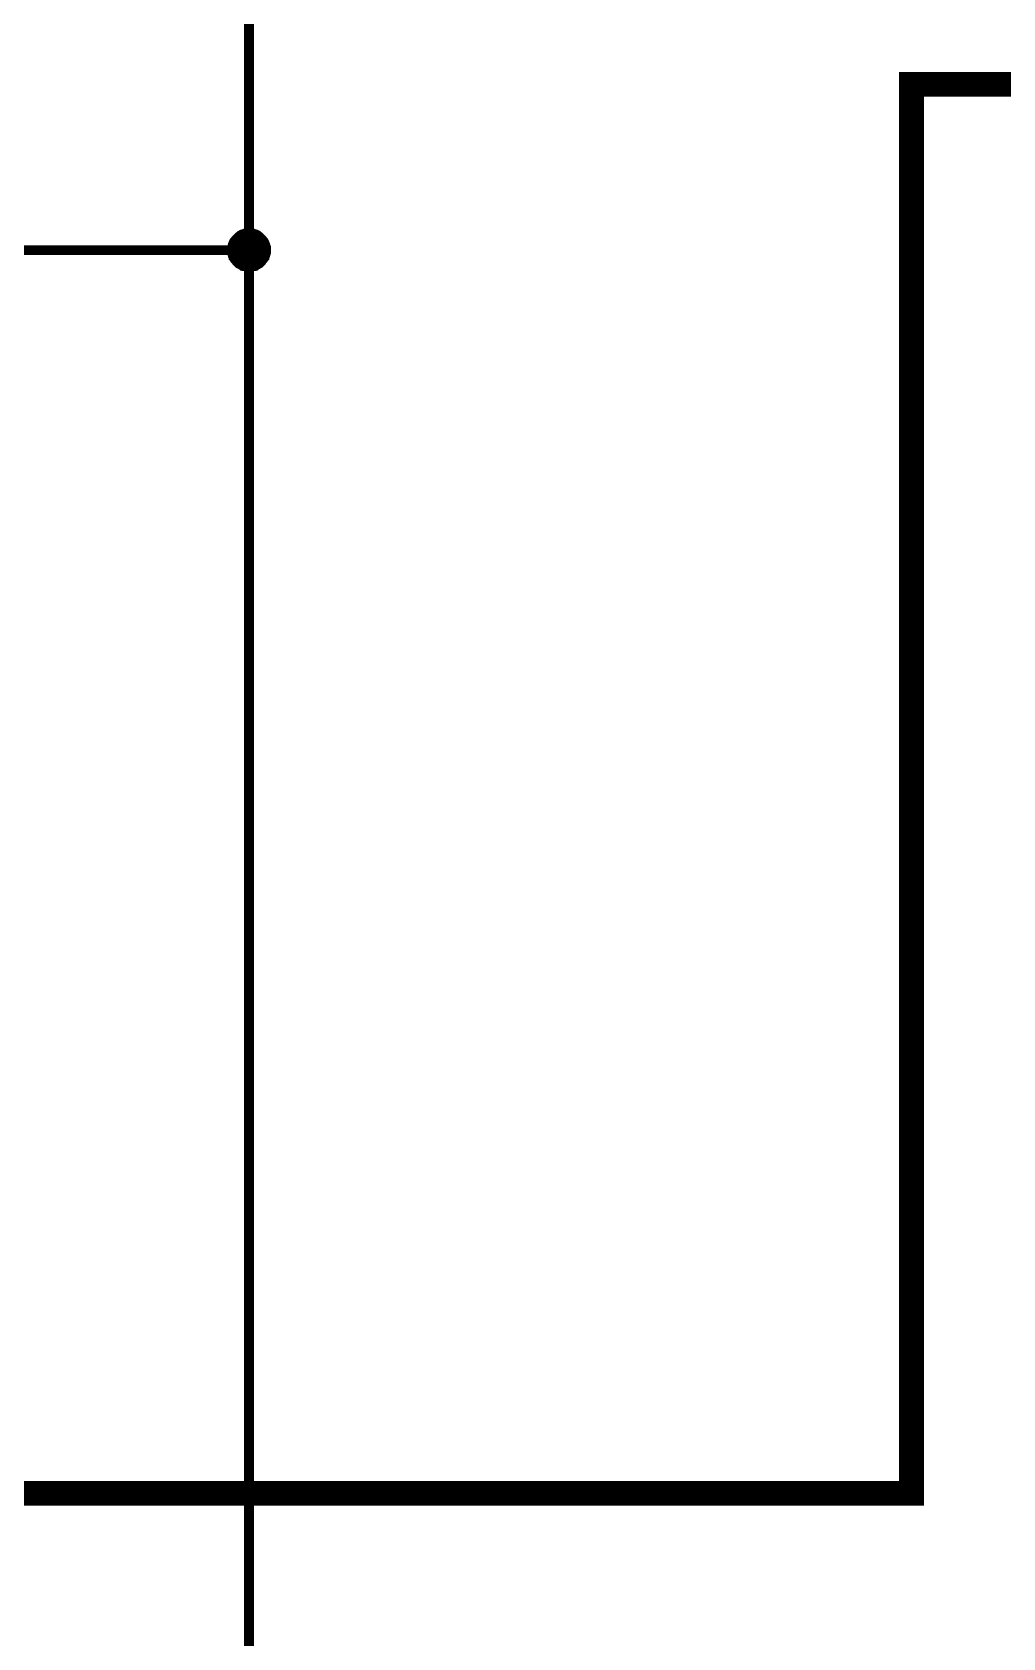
# Model space of a CAD drawing. Extents: x 196 to 1101, y 70 to 664.
# Drawn here: x 497.99 to 527.27, y 324.31 to 372.75 of the extents above; entities that cross this region are included whole.
import ezdxf

# ---------------------------------------------------------------- set-up
doc = ezdxf.new("R2010")
doc.units = 0
doc.header["$MEASUREMENT"] = 0
doc.layers.add('Sheet', color=255, linetype='CONTINUOUS')

msp = doc.modelspace()

# ---------------------------------------------------------------- linework, layer by layer
at = {"layer": 'Sheet'}
for points, const_width in [([(679.47, 371.174), (679.47, 416.174), (597, 416.174), (597, 371.174), (524.515, 371.174), (524.515, 328.674), (489.53, 328.674), (489.53, 293.677), (489.53, 293.677), (489.53, 278.672), (489.53, 278.672)], 0.749), ([(504.53, 391.181), (504.53, 366.172), (472.046, 366.172), (464.546, 366.172)], 0.3), ([(504.018, 366.172), (504.018, 366.203), (504.018, 366.219), (504.018, 366.25), (504.034, 366.281), (504.034, 366.296), (504.049, 366.327), (504.049, 366.343), (504.065, 366.374), (504.065, 366.39), (504.08, 366.421), (504.096, 366.436), (504.111, 366.452), (504.127, 366.483), (504.142, 366.498), (504.158, 366.514), (504.173, 366.529), (504.189, 366.545), (504.204, 366.56), (504.22, 366.576), (504.251, 366.591), (504.266, 366.607), (504.282, 366.623), (504.313, 366.638), (504.329, 366.638), (504.36, 366.654), (504.375, 366.654), (504.406, 366.669), (504.422, 366.669), (504.453, 366.685), (504.484, 366.685), (504.499, 366.685), (504.53, 366.685)], 0.3), ([(504.018, 366.172), (504.018, 366.203), (504.018, 366.219), (504.018, 366.25), (504.034, 366.281), (504.034, 366.296), (504.049, 366.327), (504.049, 366.343), (504.065, 366.374), (504.065, 366.39), (504.08, 366.421), (504.096, 366.436), (504.111, 366.452), (504.127, 366.483), (504.142, 366.498), (504.158, 366.514), (504.173, 366.529), (504.189, 366.545), (504.204, 366.56), (504.22, 366.576), (504.251, 366.591), (504.266, 366.607), (504.282, 366.623), (504.313, 366.638), (504.329, 366.638), (504.36, 366.654), (504.375, 366.654), (504.406, 366.669), (504.422, 366.669), (504.453, 366.685), (504.484, 366.685), (504.499, 366.685), (504.53, 366.685)], 0.3), ([(504.018, 366.172), (504.018, 366.203), (504.018, 366.219), (504.018, 366.25), (504.034, 366.281), (504.034, 366.296), (504.049, 366.327), (504.049, 366.343), (504.065, 366.374), (504.065, 366.39), (504.08, 366.421), (504.096, 366.436), (504.111, 366.452), (504.127, 366.483), (504.142, 366.498), (504.158, 366.514), (504.173, 366.529), (504.189, 366.545), (504.204, 366.56), (504.22, 366.576), (504.251, 366.591), (504.266, 366.607), (504.282, 366.623), (504.313, 366.638), (504.329, 366.638), (504.36, 366.654), (504.375, 366.654), (504.406, 366.669), (504.422, 366.669), (504.453, 366.685), (504.484, 366.685), (504.499, 366.685), (504.53, 366.685)], 0.3), ([(504.018, 366.172), (504.018, 366.203), (504.018, 366.219), (504.018, 366.25), (504.034, 366.281), (504.034, 366.296), (504.049, 366.327), (504.049, 366.343), (504.065, 366.374), (504.065, 366.39), (504.08, 366.421), (504.096, 366.436), (504.111, 366.452), (504.127, 366.483), (504.142, 366.498), (504.158, 366.514), (504.173, 366.529), (504.189, 366.545), (504.204, 366.56), (504.22, 366.576), (504.251, 366.591), (504.266, 366.607), (504.282, 366.623), (504.313, 366.638), (504.329, 366.638), (504.36, 366.654), (504.375, 366.654), (504.406, 366.669), (504.422, 366.669), (504.453, 366.685), (504.484, 366.685), (504.499, 366.685), (504.53, 366.685)], 0.3), ([(504.018, 366.172), (504.018, 366.203), (504.018, 366.219), (504.018, 366.25), (504.034, 366.281), (504.034, 366.296), (504.049, 366.327), (504.049, 366.343), (504.065, 366.374), (504.065, 366.39), (504.08, 366.421), (504.096, 366.436), (504.111, 366.452), (504.127, 366.483), (504.142, 366.498), (504.158, 366.514), (504.173, 366.529), (504.189, 366.545), (504.204, 366.56), (504.22, 366.576), (504.251, 366.591), (504.266, 366.607), (504.282, 366.623), (504.313, 366.638), (504.329, 366.638), (504.36, 366.654), (504.375, 366.654), (504.406, 366.669), (504.422, 366.669), (504.453, 366.685), (504.484, 366.685), (504.499, 366.685), (504.53, 366.685)], 0.3), ([(504.018, 366.172), (504.018, 366.203), (504.018, 366.219), (504.018, 366.25), (504.034, 366.281), (504.034, 366.296), (504.049, 366.327), (504.049, 366.343), (504.065, 366.374), (504.065, 366.39), (504.08, 366.421), (504.096, 366.436), (504.111, 366.452), (504.127, 366.483), (504.142, 366.498), (504.158, 366.514), (504.173, 366.529), (504.189, 366.545), (504.204, 366.56), (504.22, 366.576), (504.251, 366.591), (504.266, 366.607), (504.282, 366.623), (504.313, 366.638), (504.329, 366.638), (504.36, 366.654), (504.375, 366.654), (504.406, 366.669), (504.422, 366.669), (504.453, 366.685), (504.484, 366.685), (504.499, 366.685), (504.53, 366.685)], 0.3), ([(504.018, 366.172), (504.018, 366.203), (504.018, 366.219), (504.018, 366.25), (504.034, 366.281), (504.034, 366.296), (504.049, 366.327), (504.049, 366.343), (504.065, 366.374), (504.065, 366.39), (504.08, 366.421), (504.096, 366.436), (504.111, 366.452), (504.127, 366.483), (504.142, 366.498), (504.158, 366.514), (504.173, 366.529), (504.189, 366.545), (504.204, 366.56), (504.22, 366.576), (504.251, 366.591), (504.266, 366.607), (504.282, 366.623), (504.313, 366.638), (504.329, 366.638), (504.36, 366.654), (504.375, 366.654), (504.406, 366.669), (504.422, 366.669), (504.453, 366.685), (504.484, 366.685), (504.499, 366.685), (504.53, 366.685)], 0.3), ([(504.018, 366.172), (504.018, 366.203), (504.018, 366.219), (504.018, 366.25), (504.034, 366.281), (504.034, 366.296), (504.049, 366.327), (504.049, 366.343), (504.065, 366.374), (504.065, 366.39), (504.08, 366.421), (504.096, 366.436), (504.111, 366.452), (504.127, 366.483), (504.142, 366.498), (504.158, 366.514), (504.173, 366.529), (504.189, 366.545), (504.204, 366.56), (504.22, 366.576), (504.251, 366.591), (504.266, 366.607), (504.282, 366.623), (504.313, 366.638), (504.329, 366.638), (504.36, 366.654), (504.375, 366.654), (504.406, 366.669), (504.422, 366.669), (504.453, 366.685), (504.484, 366.685), (504.499, 366.685), (504.53, 366.685)], 0.3), ([(504.53, 366.685), (504.53, 366.685)], 0.3), ([(504.53, 366.685), (504.561, 366.685), (504.577, 366.685), (504.608, 366.685), (504.639, 366.669), (504.655, 366.669), (504.686, 366.654), (504.701, 366.654), (504.732, 366.638), (504.748, 366.638), (504.779, 366.623), (504.794, 366.607), (504.81, 366.591), (504.841, 366.576), (504.857, 366.56), (504.872, 366.545), (504.888, 366.529), (504.903, 366.514), (504.919, 366.498), (504.934, 366.483), (504.95, 366.452), (504.965, 366.436), (504.981, 366.421), (504.996, 366.39), (504.996, 366.374), (505.012, 366.343), (505.012, 366.327), (505.027, 366.296), (505.027, 366.281), (505.043, 366.25), (505.043, 366.219), (505.043, 366.203), (505.043, 366.172)], 0.3), ([(504.53, 366.685), (504.53, 366.685)], 0.3), ([(504.53, 366.685), (504.561, 366.685), (504.577, 366.685), (504.608, 366.685), (504.639, 366.669), (504.655, 366.669), (504.686, 366.654), (504.701, 366.654), (504.732, 366.638), (504.748, 366.638), (504.779, 366.623), (504.794, 366.607), (504.81, 366.591), (504.841, 366.576), (504.857, 366.56), (504.872, 366.545), (504.888, 366.529), (504.903, 366.514), (504.919, 366.498), (504.934, 366.483), (504.95, 366.452), (504.965, 366.436), (504.981, 366.421), (504.996, 366.39), (504.996, 366.374), (505.012, 366.343), (505.012, 366.327), (505.027, 366.296), (505.027, 366.281), (505.043, 366.25), (505.043, 366.219), (505.043, 366.203), (505.043, 366.172)], 0.3), ([(504.53, 366.685), (504.53, 366.685)], 0.3), ([(504.53, 366.685), (504.561, 366.685), (504.577, 366.685), (504.608, 366.685), (504.639, 366.669), (504.655, 366.669), (504.686, 366.654), (504.701, 366.654), (504.732, 366.638), (504.748, 366.638), (504.779, 366.623), (504.794, 366.607), (504.81, 366.591), (504.841, 366.576), (504.857, 366.56), (504.872, 366.545), (504.888, 366.529), (504.903, 366.514), (504.919, 366.498), (504.934, 366.483), (504.95, 366.452), (504.965, 366.436), (504.981, 366.421), (504.996, 366.39), (504.996, 366.374), (505.012, 366.343), (505.012, 366.327), (505.027, 366.296), (505.027, 366.281), (505.043, 366.25), (505.043, 366.219), (505.043, 366.203), (505.043, 366.172)], 0.3), ([(504.53, 366.685), (504.53, 366.685)], 0.3), ([(504.53, 366.685), (504.561, 366.685), (504.577, 366.685), (504.608, 366.685), (504.639, 366.669), (504.655, 366.669), (504.686, 366.654), (504.701, 366.654), (504.732, 366.638), (504.748, 366.638), (504.779, 366.623), (504.794, 366.607), (504.81, 366.591), (504.841, 366.576), (504.857, 366.56), (504.872, 366.545), (504.888, 366.529), (504.903, 366.514), (504.919, 366.498), (504.934, 366.483), (504.95, 366.452), (504.965, 366.436), (504.981, 366.421), (504.996, 366.39), (504.996, 366.374), (505.012, 366.343), (505.012, 366.327), (505.027, 366.296), (505.027, 366.281), (505.043, 366.25), (505.043, 366.219), (505.043, 366.203), (505.043, 366.172)], 0.3), ([(504.53, 366.685), (504.53, 366.685)], 0.3), ([(504.53, 366.685), (504.561, 366.685), (504.577, 366.685), (504.608, 366.685), (504.639, 366.669), (504.655, 366.669), (504.686, 366.654), (504.701, 366.654), (504.732, 366.638), (504.748, 366.638), (504.779, 366.623), (504.794, 366.607), (504.81, 366.591), (504.841, 366.576), (504.857, 366.56), (504.872, 366.545), (504.888, 366.529), (504.903, 366.514), (504.919, 366.498), (504.934, 366.483), (504.95, 366.452), (504.965, 366.436), (504.981, 366.421), (504.996, 366.39), (504.996, 366.374), (505.012, 366.343), (505.012, 366.327), (505.027, 366.296), (505.027, 366.281), (505.043, 366.25), (505.043, 366.219), (505.043, 366.203), (505.043, 366.172)], 0.3), ([(504.53, 366.685), (504.53, 366.685)], 0.3), ([(504.53, 366.685), (504.561, 366.685), (504.577, 366.685), (504.608, 366.685), (504.639, 366.669), (504.655, 366.669), (504.686, 366.654), (504.701, 366.654), (504.732, 366.638), (504.748, 366.638), (504.779, 366.623), (504.794, 366.607), (504.81, 366.591), (504.841, 366.576), (504.857, 366.56), (504.872, 366.545), (504.888, 366.529), (504.903, 366.514), (504.919, 366.498), (504.934, 366.483), (504.95, 366.452), (504.965, 366.436), (504.981, 366.421), (504.996, 366.39), (504.996, 366.374), (505.012, 366.343), (505.012, 366.327), (505.027, 366.296), (505.027, 366.281), (505.043, 366.25), (505.043, 366.219), (505.043, 366.203), (505.043, 366.172)], 0.3), ([(504.53, 366.685), (504.53, 366.685)], 0.3), ([(504.53, 366.685), (504.561, 366.685), (504.577, 366.685), (504.608, 366.685), (504.639, 366.669), (504.655, 366.669), (504.686, 366.654), (504.701, 366.654), (504.732, 366.638), (504.748, 366.638), (504.779, 366.623), (504.794, 366.607), (504.81, 366.591), (504.841, 366.576), (504.857, 366.56), (504.872, 366.545), (504.888, 366.529), (504.903, 366.514), (504.919, 366.498), (504.934, 366.483), (504.95, 366.452), (504.965, 366.436), (504.981, 366.421), (504.996, 366.39), (504.996, 366.374), (505.012, 366.343), (505.012, 366.327), (505.027, 366.296), (505.027, 366.281), (505.043, 366.25), (505.043, 366.219), (505.043, 366.203), (505.043, 366.172)], 0.3), ([(504.53, 366.685), (504.53, 366.685)], 0.3), ([(504.53, 366.685), (504.561, 366.685), (504.577, 366.685), (504.608, 366.685), (504.639, 366.669), (504.655, 366.669), (504.686, 366.654), (504.701, 366.654), (504.732, 366.638), (504.748, 366.638), (504.779, 366.623), (504.794, 366.607), (504.81, 366.591), (504.841, 366.576), (504.857, 366.56), (504.872, 366.545), (504.888, 366.529), (504.903, 366.514), (504.919, 366.498), (504.934, 366.483), (504.95, 366.452), (504.965, 366.436), (504.981, 366.421), (504.996, 366.39), (504.996, 366.374), (505.012, 366.343), (505.012, 366.327), (505.027, 366.296), (505.027, 366.281), (505.043, 366.25), (505.043, 366.219), (505.043, 366.203), (505.043, 366.172)], 0.3), ([(504.53, 365.675), (504.499, 365.675), (504.484, 365.675), (504.453, 365.675), (504.422, 365.691), (504.406, 365.691), (504.375, 365.691), (504.36, 365.706), (504.329, 365.706), (504.313, 365.722), (504.282, 365.737), (504.266, 365.753), (504.251, 365.753), (504.22, 365.768), (504.204, 365.784), (504.189, 365.799), (504.173, 365.815), (504.158, 365.83), (504.142, 365.861), (504.127, 365.877), (504.111, 365.892), (504.096, 365.908), (504.08, 365.939), (504.065, 365.955), (504.065, 365.97), (504.049, 366.001), (504.049, 366.017), (504.034, 366.048), (504.034, 366.063), (504.018, 366.094), (504.018, 366.125), (504.018, 366.141), (504.018, 366.172)], 0.3), ([(504.018, 366.172), (504.018, 366.172)], 0.3), ([(504.53, 365.675), (504.499, 365.675), (504.484, 365.675), (504.453, 365.675), (504.422, 365.691), (504.406, 365.691), (504.375, 365.691), (504.36, 365.706), (504.329, 365.706), (504.313, 365.722), (504.282, 365.737), (504.266, 365.753), (504.251, 365.753), (504.22, 365.768), (504.204, 365.784), (504.189, 365.799), (504.173, 365.815), (504.158, 365.83), (504.142, 365.861), (504.127, 365.877), (504.111, 365.892), (504.096, 365.908), (504.08, 365.939), (504.065, 365.955), (504.065, 365.97), (504.049, 366.001), (504.049, 366.017), (504.034, 366.048), (504.034, 366.063), (504.018, 366.094), (504.018, 366.125), (504.018, 366.141), (504.018, 366.172)], 0.3), ([(504.018, 366.172), (504.018, 366.172)], 0.3), ([(504.53, 365.675), (504.499, 365.675), (504.484, 365.675), (504.453, 365.675), (504.422, 365.691), (504.406, 365.691), (504.375, 365.691), (504.36, 365.706), (504.329, 365.706), (504.313, 365.722), (504.282, 365.737), (504.266, 365.753), (504.251, 365.753), (504.22, 365.768), (504.204, 365.784), (504.189, 365.799), (504.173, 365.815), (504.158, 365.83), (504.142, 365.861), (504.127, 365.877), (504.111, 365.892), (504.096, 365.908), (504.08, 365.939), (504.065, 365.955), (504.065, 365.97), (504.049, 366.001), (504.049, 366.017), (504.034, 366.048), (504.034, 366.063), (504.018, 366.094), (504.018, 366.125), (504.018, 366.141), (504.018, 366.172)], 0.3), ([(504.018, 366.172), (504.018, 366.172)], 0.3), ([(504.53, 365.675), (504.499, 365.675), (504.484, 365.675), (504.453, 365.675), (504.422, 365.691), (504.406, 365.691), (504.375, 365.691), (504.36, 365.706), (504.329, 365.706), (504.313, 365.722), (504.282, 365.737), (504.266, 365.753), (504.251, 365.753), (504.22, 365.768), (504.204, 365.784), (504.189, 365.799), (504.173, 365.815), (504.158, 365.83), (504.142, 365.861), (504.127, 365.877), (504.111, 365.892), (504.096, 365.908), (504.08, 365.939), (504.065, 365.955), (504.065, 365.97), (504.049, 366.001), (504.049, 366.017), (504.034, 366.048), (504.034, 366.063), (504.018, 366.094), (504.018, 366.125), (504.018, 366.141), (504.018, 366.172)], 0.3), ([(504.018, 366.172), (504.018, 366.172)], 0.3), ([(504.53, 365.675), (504.499, 365.675), (504.484, 365.675), (504.453, 365.675), (504.422, 365.691), (504.406, 365.691), (504.375, 365.691), (504.36, 365.706), (504.329, 365.706), (504.313, 365.722), (504.282, 365.737), (504.266, 365.753), (504.251, 365.753), (504.22, 365.768), (504.204, 365.784), (504.189, 365.799), (504.173, 365.815), (504.158, 365.83), (504.142, 365.861), (504.127, 365.877), (504.111, 365.892), (504.096, 365.908), (504.08, 365.939), (504.065, 365.955), (504.065, 365.97), (504.049, 366.001), (504.049, 366.017), (504.034, 366.048), (504.034, 366.063), (504.018, 366.094), (504.018, 366.125), (504.018, 366.141), (504.018, 366.172)], 0.3), ([(504.018, 366.172), (504.018, 366.172)], 0.3), ([(504.53, 365.675), (504.499, 365.675), (504.484, 365.675), (504.453, 365.675), (504.422, 365.691), (504.406, 365.691), (504.375, 365.691), (504.36, 365.706), (504.329, 365.706), (504.313, 365.722), (504.282, 365.737), (504.266, 365.753), (504.251, 365.753), (504.22, 365.768), (504.204, 365.784), (504.189, 365.799), (504.173, 365.815), (504.158, 365.83), (504.142, 365.861), (504.127, 365.877), (504.111, 365.892), (504.096, 365.908), (504.08, 365.939), (504.065, 365.955), (504.065, 365.97), (504.049, 366.001), (504.049, 366.017), (504.034, 366.048), (504.034, 366.063), (504.018, 366.094), (504.018, 366.125), (504.018, 366.141), (504.018, 366.172)], 0.3), ([(504.018, 366.172), (504.018, 366.172)], 0.3), ([(504.53, 365.675), (504.499, 365.675), (504.484, 365.675), (504.453, 365.675), (504.422, 365.691), (504.406, 365.691), (504.375, 365.691), (504.36, 365.706), (504.329, 365.706), (504.313, 365.722), (504.282, 365.737), (504.266, 365.753), (504.251, 365.753), (504.22, 365.768), (504.204, 365.784), (504.189, 365.799), (504.173, 365.815), (504.158, 365.83), (504.142, 365.861), (504.127, 365.877), (504.111, 365.892), (504.096, 365.908), (504.08, 365.939), (504.065, 365.955), (504.065, 365.97), (504.049, 366.001), (504.049, 366.017), (504.034, 366.048), (504.034, 366.063), (504.018, 366.094), (504.018, 366.125), (504.018, 366.141), (504.018, 366.172)], 0.3), ([(504.018, 366.172), (504.018, 366.172)], 0.3), ([(504.53, 365.675), (504.499, 365.675), (504.484, 365.675), (504.453, 365.675), (504.422, 365.691), (504.406, 365.691), (504.375, 365.691), (504.36, 365.706), (504.329, 365.706), (504.313, 365.722), (504.282, 365.737), (504.266, 365.753), (504.251, 365.753), (504.22, 365.768), (504.204, 365.784), (504.189, 365.799), (504.173, 365.815), (504.158, 365.83), (504.142, 365.861), (504.127, 365.877), (504.111, 365.892), (504.096, 365.908), (504.08, 365.939), (504.065, 365.955), (504.065, 365.97), (504.049, 366.001), (504.049, 366.017), (504.034, 366.048), (504.034, 366.063), (504.018, 366.094), (504.018, 366.125), (504.018, 366.141), (504.018, 366.172)], 0.3), ([(504.018, 366.172), (504.018, 366.172)], 0.3), ([(505.043, 366.172), (505.043, 366.141), (505.043, 366.125), (505.043, 366.094), (505.027, 366.063), (505.027, 366.048), (505.012, 366.017), (505.012, 366.001), (504.996, 365.97), (504.996, 365.955), (504.981, 365.939), (504.965, 365.908), (504.95, 365.892), (504.934, 365.877), (504.919, 365.861), (504.903, 365.83), (504.888, 365.815), (504.872, 365.799), (504.857, 365.784), (504.841, 365.768), (504.81, 365.753), (504.794, 365.753), (504.779, 365.737), (504.748, 365.722), (504.732, 365.706), (504.701, 365.706), (504.686, 365.691), (504.655, 365.691), (504.639, 365.691), (504.608, 365.675), (504.577, 365.675), (504.561, 365.675), (504.53, 365.675)], 0.3), ([(505.043, 366.172), (505.043, 366.141), (505.043, 366.125), (505.043, 366.094), (505.027, 366.063), (505.027, 366.048), (505.012, 366.017), (505.012, 366.001), (504.996, 365.97), (504.996, 365.955), (504.981, 365.939), (504.965, 365.908), (504.95, 365.892), (504.934, 365.877), (504.919, 365.861), (504.903, 365.83), (504.888, 365.815), (504.872, 365.799), (504.857, 365.784), (504.841, 365.768), (504.81, 365.753), (504.794, 365.753), (504.779, 365.737), (504.748, 365.722), (504.732, 365.706), (504.701, 365.706), (504.686, 365.691), (504.655, 365.691), (504.639, 365.691), (504.608, 365.675), (504.577, 365.675), (504.561, 365.675), (504.53, 365.675)], 0.3), ([(504.53, 366.172), (504.53, 226.169), (544.515, 226.169)], 0.3), ([(505.043, 366.172), (505.043, 366.141), (505.043, 366.125), (505.043, 366.094), (505.027, 366.063), (505.027, 366.048), (505.012, 366.017), (505.012, 366.001), (504.996, 365.97), (504.996, 365.955), (504.981, 365.939), (504.965, 365.908), (504.95, 365.892), (504.934, 365.877), (504.919, 365.861), (504.903, 365.83), (504.888, 365.815), (504.872, 365.799), (504.857, 365.784), (504.841, 365.768), (504.81, 365.753), (504.794, 365.753), (504.779, 365.737), (504.748, 365.722), (504.732, 365.706), (504.701, 365.706), (504.686, 365.691), (504.655, 365.691), (504.639, 365.691), (504.608, 365.675), (504.577, 365.675), (504.561, 365.675), (504.53, 365.675)], 0.3), ([(505.043, 366.172), (505.043, 366.141), (505.043, 366.125), (505.043, 366.094), (505.027, 366.063), (505.027, 366.048), (505.012, 366.017), (505.012, 366.001), (504.996, 365.97), (504.996, 365.955), (504.981, 365.939), (504.965, 365.908), (504.95, 365.892), (504.934, 365.877), (504.919, 365.861), (504.903, 365.83), (504.888, 365.815), (504.872, 365.799), (504.857, 365.784), (504.841, 365.768), (504.81, 365.753), (504.794, 365.753), (504.779, 365.737), (504.748, 365.722), (504.732, 365.706), (504.701, 365.706), (504.686, 365.691), (504.655, 365.691), (504.639, 365.691), (504.608, 365.675), (504.577, 365.675), (504.561, 365.675), (504.53, 365.675)], 0.3), ([(505.043, 366.172), (505.043, 366.141), (505.043, 366.125), (505.043, 366.094), (505.027, 366.063), (505.027, 366.048), (505.012, 366.017), (505.012, 366.001), (504.996, 365.97), (504.996, 365.955), (504.981, 365.939), (504.965, 365.908), (504.95, 365.892), (504.934, 365.877), (504.919, 365.861), (504.903, 365.83), (504.888, 365.815), (504.872, 365.799), (504.857, 365.784), (504.841, 365.768), (504.81, 365.753), (504.794, 365.753), (504.779, 365.737), (504.748, 365.722), (504.732, 365.706), (504.701, 365.706), (504.686, 365.691), (504.655, 365.691), (504.639, 365.691), (504.608, 365.675), (504.577, 365.675), (504.561, 365.675), (504.53, 365.675)], 0.3), ([(505.043, 366.172), (505.043, 366.141), (505.043, 366.125), (505.043, 366.094), (505.027, 366.063), (505.027, 366.048), (505.012, 366.017), (505.012, 366.001), (504.996, 365.97), (504.996, 365.955), (504.981, 365.939), (504.965, 365.908), (504.95, 365.892), (504.934, 365.877), (504.919, 365.861), (504.903, 365.83), (504.888, 365.815), (504.872, 365.799), (504.857, 365.784), (504.841, 365.768), (504.81, 365.753), (504.794, 365.753), (504.779, 365.737), (504.748, 365.722), (504.732, 365.706), (504.701, 365.706), (504.686, 365.691), (504.655, 365.691), (504.639, 365.691), (504.608, 365.675), (504.577, 365.675), (504.561, 365.675), (504.53, 365.675)], 0.3), ([(505.043, 366.172), (505.043, 366.141), (505.043, 366.125), (505.043, 366.094), (505.027, 366.063), (505.027, 366.048), (505.012, 366.017), (505.012, 366.001), (504.996, 365.97), (504.996, 365.955), (504.981, 365.939), (504.965, 365.908), (504.95, 365.892), (504.934, 365.877), (504.919, 365.861), (504.903, 365.83), (504.888, 365.815), (504.872, 365.799), (504.857, 365.784), (504.841, 365.768), (504.81, 365.753), (504.794, 365.753), (504.779, 365.737), (504.748, 365.722), (504.732, 365.706), (504.701, 365.706), (504.686, 365.691), (504.655, 365.691), (504.639, 365.691), (504.608, 365.675), (504.577, 365.675), (504.561, 365.675), (504.53, 365.675)], 0.3), ([(505.043, 366.172), (505.043, 366.141), (505.043, 366.125), (505.043, 366.094), (505.027, 366.063), (505.027, 366.048), (505.012, 366.017), (505.012, 366.001), (504.996, 365.97), (504.996, 365.955), (504.981, 365.939), (504.965, 365.908), (504.95, 365.892), (504.934, 365.877), (504.919, 365.861), (504.903, 365.83), (504.888, 365.815), (504.872, 365.799), (504.857, 365.784), (504.841, 365.768), (504.81, 365.753), (504.794, 365.753), (504.779, 365.737), (504.748, 365.722), (504.732, 365.706), (504.701, 365.706), (504.686, 365.691), (504.655, 365.691), (504.639, 365.691), (504.608, 365.675), (504.577, 365.675), (504.561, 365.675), (504.53, 365.675)], 0.3), ([(505.043, 366.172), (505.043, 366.172), (505.043, 366.172), (505.043, 366.172), (505.043, 366.172), (505.043, 366.172), (505.043, 366.172), (505.043, 366.172), (505.043, 366.172), (505.043, 366.172), (505.043, 366.172), (505.043, 366.172), (505.043, 366.172), (505.043, 366.172), (505.043, 366.172), (505.043, 366.172), (505.043, 366.172), (505.043, 366.172), (505.043, 366.172), (505.043, 366.172), (505.043, 366.172), (505.043, 366.172), (505.043, 366.172), (505.043, 366.172), (505.043, 366.172), (505.043, 366.172), (505.043, 366.172), (505.043, 366.172), (505.043, 366.172), (505.043, 366.172), (505.043, 366.172), (505.043, 366.172), (505.043, 366.172)], 0.3), ([(505.043, 366.172), (505.043, 366.172)], 0.3), ([(505.043, 366.172), (505.043, 366.172), (505.043, 366.172), (505.043, 366.172), (505.043, 366.172), (505.043, 366.172), (505.043, 366.172), (505.043, 366.172), (505.043, 366.172), (505.043, 366.172), (505.043, 366.172), (505.043, 366.172), (505.043, 366.172), (505.043, 366.172), (505.043, 366.172), (505.043, 366.172), (505.043, 366.172), (505.043, 366.172), (505.043, 366.172), (505.043, 366.172), (505.043, 366.172), (505.043, 366.172), (505.043, 366.172), (505.043, 366.172), (505.043, 366.172), (505.043, 366.172), (505.043, 366.172), (505.043, 366.172), (505.043, 366.172), (505.043, 366.172), (505.043, 366.172), (505.043, 366.172), (505.043, 366.172)], 0.3), ([(505.043, 366.172), (505.043, 366.172)], 0.3), ([(505.043, 366.172), (505.043, 366.172), (505.043, 366.172), (505.043, 366.172), (505.043, 366.172), (505.043, 366.172), (505.043, 366.172), (505.043, 366.172), (505.043, 366.172), (505.043, 366.172), (505.043, 366.172), (505.043, 366.172), (505.043, 366.172), (505.043, 366.172), (505.043, 366.172), (505.043, 366.172), (505.043, 366.172), (505.043, 366.172), (505.043, 366.172), (505.043, 366.172), (505.043, 366.172), (505.043, 366.172), (505.043, 366.172), (505.043, 366.172), (505.043, 366.172), (505.043, 366.172), (505.043, 366.172), (505.043, 366.172), (505.043, 366.172), (505.043, 366.172), (505.043, 366.172), (505.043, 366.172), (505.043, 366.172)], 0.3), ([(505.043, 366.172), (505.043, 366.172)], 0.3), ([(505.043, 366.172), (505.043, 366.172), (505.043, 366.172), (505.043, 366.172), (505.043, 366.172), (505.043, 366.172), (505.043, 366.172), (505.043, 366.172), (505.043, 366.172), (505.043, 366.172), (505.043, 366.172), (505.043, 366.172), (505.043, 366.172), (505.043, 366.172), (505.043, 366.172), (505.043, 366.172), (505.043, 366.172), (505.043, 366.172), (505.043, 366.172), (505.043, 366.172), (505.043, 366.172), (505.043, 366.172), (505.043, 366.172), (505.043, 366.172), (505.043, 366.172), (505.043, 366.172), (505.043, 366.172), (505.043, 366.172), (505.043, 366.172), (505.043, 366.172), (505.043, 366.172), (505.043, 366.172), (505.043, 366.172)], 0.3), ([(505.043, 366.172), (505.043, 366.172)], 0.3), ([(505.043, 366.172), (505.043, 366.172), (505.043, 366.172), (505.043, 366.172), (505.043, 366.172), (505.043, 366.172), (505.043, 366.172), (505.043, 366.172), (505.043, 366.172), (505.043, 366.172), (505.043, 366.172), (505.043, 366.172), (505.043, 366.172), (505.043, 366.172), (505.043, 366.172), (505.043, 366.172), (505.043, 366.172), (505.043, 366.172), (505.043, 366.172), (505.043, 366.172), (505.043, 366.172), (505.043, 366.172), (505.043, 366.172), (505.043, 366.172), (505.043, 366.172), (505.043, 366.172), (505.043, 366.172), (505.043, 366.172), (505.043, 366.172), (505.043, 366.172), (505.043, 366.172), (505.043, 366.172), (505.043, 366.172)], 0.3), ([(505.043, 366.172), (505.043, 366.172)], 0.3), ([(505.043, 366.172), (505.043, 366.172), (505.043, 366.172), (505.043, 366.172), (505.043, 366.172), (505.043, 366.172), (505.043, 366.172), (505.043, 366.172), (505.043, 366.172), (505.043, 366.172), (505.043, 366.172), (505.043, 366.172), (505.043, 366.172), (505.043, 366.172), (505.043, 366.172), (505.043, 366.172), (505.043, 366.172), (505.043, 366.172), (505.043, 366.172), (505.043, 366.172), (505.043, 366.172), (505.043, 366.172), (505.043, 366.172), (505.043, 366.172), (505.043, 366.172), (505.043, 366.172), (505.043, 366.172), (505.043, 366.172), (505.043, 366.172), (505.043, 366.172), (505.043, 366.172), (505.043, 366.172), (505.043, 366.172)], 0.3), ([(505.043, 366.172), (505.043, 366.172)], 0.3), ([(505.043, 366.172), (505.043, 366.172), (505.043, 366.172), (505.043, 366.172), (505.043, 366.172), (505.043, 366.172), (505.043, 366.172), (505.043, 366.172), (505.043, 366.172), (505.043, 366.172), (505.043, 366.172), (505.043, 366.172), (505.043, 366.172), (505.043, 366.172), (505.043, 366.172), (505.043, 366.172), (505.043, 366.172), (505.043, 366.172), (505.043, 366.172), (505.043, 366.172), (505.043, 366.172), (505.043, 366.172), (505.043, 366.172), (505.043, 366.172), (505.043, 366.172), (505.043, 366.172), (505.043, 366.172), (505.043, 366.172), (505.043, 366.172), (505.043, 366.172), (505.043, 366.172), (505.043, 366.172), (505.043, 366.172)], 0.3), ([(505.043, 366.172), (505.043, 366.172)], 0.3), ([(505.043, 366.172), (505.043, 366.172), (505.043, 366.172), (505.043, 366.172), (505.043, 366.172), (505.043, 366.172), (505.043, 366.172), (505.043, 366.172), (505.043, 366.172), (505.043, 366.172), (505.043, 366.172), (505.043, 366.172), (505.043, 366.172), (505.043, 366.172), (505.043, 366.172), (505.043, 366.172), (505.043, 366.172), (505.043, 366.172), (505.043, 366.172), (505.043, 366.172), (505.043, 366.172), (505.043, 366.172), (505.043, 366.172), (505.043, 366.172), (505.043, 366.172), (505.043, 366.172), (505.043, 366.172), (505.043, 366.172), (505.043, 366.172), (505.043, 366.172), (505.043, 366.172), (505.043, 366.172), (505.043, 366.172)], 0.3), ([(505.043, 366.172), (505.043, 366.172)], 0.3)]:
    msp.add_lwpolyline(points, dxfattribs=dict(at, const_width=const_width))
at = {"layer": 'Sheet', "const_width": 0.508}
msp.add_lwpolyline([(504.182, 366.183, 1), (504.69, 366.183, 1)], format="xyb", close=True, dxfattribs=at)

doc.saveas('drawing.dxf')
